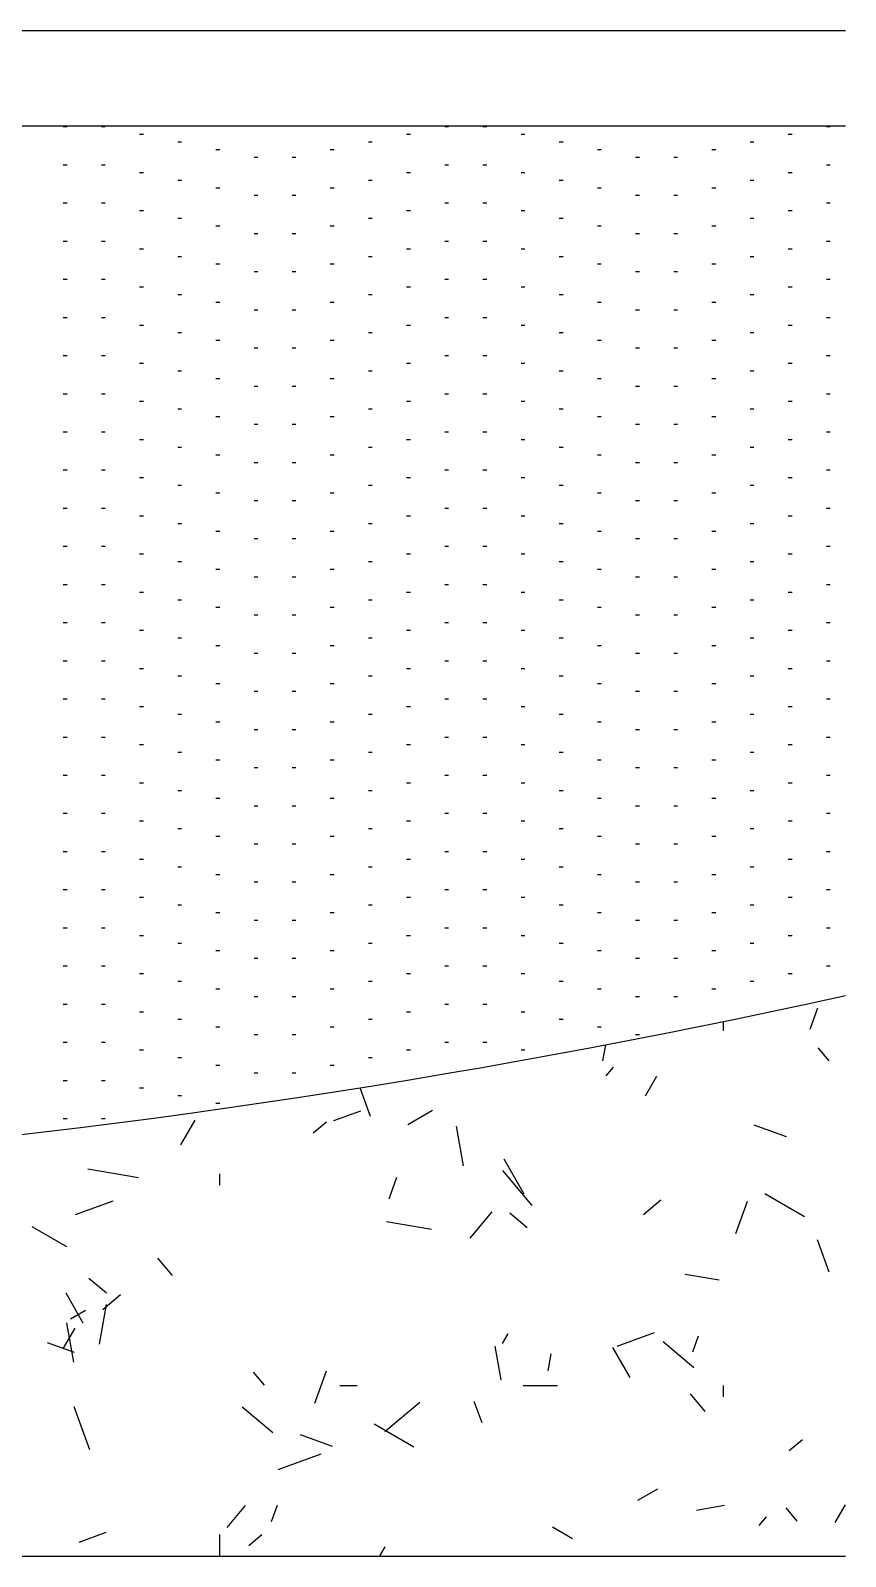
# Model space of a CAD drawing. Header units: inches. Extents: x -12530 to 36157, y 78659 to 110077.
# Drawn here: x 9124.6 to 9168.4, y 92373.4 to 92455.5 of the extents above; entities that cross this region are included whole.
import ezdxf

# ---------------------------------------------------------------- set-up
doc = ezdxf.new("R2010")
doc.units = ezdxf.units.IN
doc.header["$MEASUREMENT"] = 0
doc.layers.add('freecads.com', color=7, linetype='Continuous')

msp = doc.modelspace()

# ---------------------------------------------------------------- linework, layer by layer
at = {"layer": 'freecads.com', "ltscale": 5}
for p, q in [((8877.165, 92455.503), (9168.405, 92455.503)), ((8877.165, 92450.374), (9168.405, 92450.374))]:
    msp.add_line(p, q, dxfattribs=at)
at = {"layer": 'freecads.com', "ltscale": 0.4}
for p, q in [((9126.348, 92450.334), (9126.553, 92450.334)), ((9128.4, 92450.334), (9128.605, 92450.334)), ((9130.451, 92449.924), (9130.657, 92449.924)), ((9144.812, 92449.924), (9145.017, 92449.924)), ((9146.864, 92450.334), (9147.069, 92450.334)), ((9148.915, 92450.334), (9149.12, 92450.334)), ((9150.967, 92449.924), (9151.172, 92449.924)), ((9165.328, 92449.924), (9165.533, 92449.924)), ((9167.379, 92450.334), (9167.584, 92450.334)), ((9132.503, 92449.513), (9132.708, 92449.513)), ((9134.554, 92449.103), (9134.76, 92449.103)), ((9140.709, 92449.103), (9140.914, 92449.103)), ((9142.761, 92449.513), (9142.966, 92449.513)), ((9153.018, 92449.513), (9153.223, 92449.513)), ((9155.07, 92449.103), (9155.275, 92449.103)), ((9161.224, 92449.103), (9161.43, 92449.103)), ((9163.276, 92449.513), (9163.481, 92449.513)), ((9126.348, 92448.282), (9126.553, 92448.282)), ((9128.4, 92448.282), (9128.605, 92448.282)), ((9136.606, 92448.693), (9136.811, 92448.693)), ((9138.658, 92448.693), (9138.863, 92448.693)), ((9146.864, 92448.282), (9147.069, 92448.282)), ((9148.915, 92448.282), (9149.12, 92448.282)), ((9157.121, 92448.693), (9157.327, 92448.693)), ((9159.173, 92448.693), (9159.378, 92448.693)), ((9167.379, 92448.282), (9167.584, 92448.282)), ((9130.451, 92447.872), (9130.657, 92447.872)), ((9132.503, 92447.462), (9132.708, 92447.462)), ((9142.761, 92447.462), (9142.966, 92447.462)), ((9144.812, 92447.872), (9145.017, 92447.872)), ((9150.967, 92447.872), (9151.172, 92447.872)), ((9153.018, 92447.462), (9153.223, 92447.462)), ((9163.276, 92447.462), (9163.481, 92447.462)), ((9165.328, 92447.872), (9165.533, 92447.872)), ((9134.554, 92447.051), (9134.76, 92447.051)), ((9136.606, 92446.641), (9136.811, 92446.641)), ((9138.658, 92446.641), (9138.863, 92446.641)), ((9140.709, 92447.051), (9140.914, 92447.051)), ((9155.07, 92447.051), (9155.275, 92447.051)), ((9157.121, 92446.641), (9157.327, 92446.641)), ((9159.173, 92446.641), (9159.378, 92446.641)), ((9161.224, 92447.051), (9161.43, 92447.051)), ((9126.348, 92446.231), (9126.553, 92446.231)), ((9128.4, 92446.231), (9128.605, 92446.231)), ((9130.451, 92445.82), (9130.657, 92445.82)), ((9144.812, 92445.82), (9145.017, 92445.82)), ((9146.864, 92446.231), (9147.069, 92446.231)), ((9148.915, 92446.231), (9149.12, 92446.231)), ((9150.967, 92445.82), (9151.172, 92445.82)), ((9165.328, 92445.82), (9165.533, 92445.82)), ((9167.379, 92446.231), (9167.584, 92446.231)), ((9132.503, 92445.41), (9132.708, 92445.41)), ((9134.554, 92445), (9134.76, 92445)), ((9140.709, 92445), (9140.914, 92445)), ((9142.761, 92445.41), (9142.966, 92445.41)), ((9153.018, 92445.41), (9153.223, 92445.41)), ((9155.07, 92445), (9155.275, 92445)), ((9161.224, 92445), (9161.43, 92445)), ((9163.276, 92445.41), (9163.481, 92445.41)), ((9126.348, 92444.179), (9126.553, 92444.179)), ((9128.4, 92444.179), (9128.605, 92444.179)), ((9136.606, 92444.59), (9136.811, 92444.59)), ((9138.658, 92444.59), (9138.863, 92444.59)), ((9146.864, 92444.179), (9147.069, 92444.179)), ((9148.915, 92444.179), (9149.12, 92444.179)), ((9157.121, 92444.59), (9157.327, 92444.59)), ((9159.173, 92444.59), (9159.378, 92444.59)), ((9167.379, 92444.179), (9167.584, 92444.179)), ((9130.451, 92443.769), (9130.657, 92443.769)), ((9132.503, 92443.359), (9132.708, 92443.359)), ((9142.761, 92443.359), (9142.966, 92443.359)), ((9144.812, 92443.769), (9145.017, 92443.769)), ((9150.967, 92443.769), (9151.172, 92443.769)), ((9153.018, 92443.359), (9153.223, 92443.359)), ((9163.276, 92443.359), (9163.481, 92443.359)), ((9165.328, 92443.769), (9165.533, 92443.769)), ((9134.554, 92442.948), (9134.76, 92442.948)), ((9136.606, 92442.538), (9136.811, 92442.538)), ((9138.658, 92442.538), (9138.863, 92442.538)), ((9140.709, 92442.948), (9140.914, 92442.948)), ((9155.07, 92442.948), (9155.275, 92442.948)), ((9157.121, 92442.538), (9157.327, 92442.538)), ((9159.173, 92442.538), (9159.378, 92442.538)), ((9161.224, 92442.948), (9161.43, 92442.948)), ((9126.348, 92442.128), (9126.553, 92442.128)), ((9128.4, 92442.128), (9128.605, 92442.128)), ((9130.451, 92441.717), (9130.657, 92441.717)), ((9144.812, 92441.717), (9145.017, 92441.717)), ((9146.864, 92442.128), (9147.069, 92442.128)), ((9148.915, 92442.128), (9149.12, 92442.128)), ((9150.967, 92441.717), (9151.172, 92441.717)), ((9165.328, 92441.717), (9165.533, 92441.717)), ((9167.379, 92442.128), (9167.584, 92442.128)), ((9132.503, 92441.307), (9132.708, 92441.307)), ((9134.554, 92440.897), (9134.76, 92440.897)), ((9140.709, 92440.897), (9140.914, 92440.897)), ((9142.761, 92441.307), (9142.966, 92441.307)), ((9153.018, 92441.307), (9153.223, 92441.307)), ((9155.07, 92440.897), (9155.275, 92440.897)), ((9161.224, 92440.897), (9161.43, 92440.897)), ((9163.276, 92441.307), (9163.481, 92441.307)), ((9126.348, 92440.076), (9126.553, 92440.076)), ((9128.4, 92440.076), (9128.605, 92440.076)), ((9136.606, 92440.486), (9136.811, 92440.486)), ((9138.658, 92440.486), (9138.863, 92440.486)), ((9146.864, 92440.076), (9147.069, 92440.076)), ((9148.915, 92440.076), (9149.12, 92440.076)), ((9157.121, 92440.486), (9157.327, 92440.486)), ((9159.173, 92440.486), (9159.378, 92440.486)), ((9167.379, 92440.076), (9167.584, 92440.076)), ((9130.451, 92439.666), (9130.657, 92439.666)), ((9132.503, 92439.256), (9132.708, 92439.256)), ((9142.761, 92439.256), (9142.966, 92439.256)), ((9144.812, 92439.666), (9145.017, 92439.666)), ((9150.967, 92439.666), (9151.172, 92439.666)), ((9153.018, 92439.256), (9153.223, 92439.256)), ((9163.276, 92439.256), (9163.481, 92439.256)), ((9165.328, 92439.666), (9165.533, 92439.666)), ((9134.554, 92438.845), (9134.76, 92438.845)), ((9136.606, 92438.435), (9136.811, 92438.435)), ((9138.658, 92438.435), (9138.863, 92438.435)), ((9140.709, 92438.845), (9140.914, 92438.845)), ((9155.07, 92438.845), (9155.275, 92438.845)), ((9157.121, 92438.435), (9157.327, 92438.435)), ((9159.173, 92438.435), (9159.378, 92438.435)), ((9161.224, 92438.845), (9161.43, 92438.845)), ((9126.348, 92438.025), (9126.553, 92438.025)), ((9128.4, 92438.025), (9128.605, 92438.025)), ((9130.451, 92437.614), (9130.657, 92437.614)), ((9144.812, 92437.614), (9145.017, 92437.614)), ((9146.864, 92438.025), (9147.069, 92438.025)), ((9148.915, 92438.025), (9149.12, 92438.025)), ((9150.967, 92437.614), (9151.172, 92437.614)), ((9165.328, 92437.614), (9165.533, 92437.614)), ((9167.379, 92438.025), (9167.584, 92438.025)), ((9132.503, 92437.204), (9132.708, 92437.204)), ((9134.554, 92436.794), (9134.76, 92436.794)), ((9140.709, 92436.794), (9140.914, 92436.794)), ((9142.761, 92437.204), (9142.966, 92437.204)), ((9153.018, 92437.204), (9153.223, 92437.204)), ((9155.07, 92436.794), (9155.275, 92436.794)), ((9161.224, 92436.794), (9161.43, 92436.794)), ((9163.276, 92437.204), (9163.481, 92437.204)), ((9126.348, 92435.973), (9126.553, 92435.973)), ((9128.4, 92435.973), (9128.605, 92435.973)), ((9136.606, 92436.383), (9136.811, 92436.383)), ((9138.658, 92436.383), (9138.863, 92436.383)), ((9146.864, 92435.973), (9147.069, 92435.973)), ((9148.915, 92435.973), (9149.12, 92435.973)), ((9157.121, 92436.383), (9157.327, 92436.383)), ((9159.173, 92436.383), (9159.378, 92436.383)), ((9167.379, 92435.973), (9167.584, 92435.973)), ((9130.451, 92435.563), (9130.657, 92435.563)), ((9132.503, 92435.152), (9132.708, 92435.152)), ((9142.761, 92435.152), (9142.966, 92435.152)), ((9144.812, 92435.563), (9145.017, 92435.563)), ((9150.967, 92435.563), (9151.172, 92435.563)), ((9153.018, 92435.152), (9153.223, 92435.152)), ((9163.276, 92435.152), (9163.481, 92435.152)), ((9165.328, 92435.563), (9165.533, 92435.563)), ((9134.554, 92434.742), (9134.76, 92434.742)), ((9136.606, 92434.332), (9136.811, 92434.332)), ((9138.658, 92434.332), (9138.863, 92434.332)), ((9140.709, 92434.742), (9140.914, 92434.742)), ((9155.07, 92434.742), (9155.275, 92434.742)), ((9157.121, 92434.332), (9157.327, 92434.332)), ((9159.173, 92434.332), (9159.378, 92434.332)), ((9161.224, 92434.742), (9161.43, 92434.742)), ((9126.348, 92433.922), (9126.553, 92433.922)), ((9128.4, 92433.922), (9128.605, 92433.922)), ((9130.451, 92433.511), (9130.657, 92433.511)), ((9144.812, 92433.511), (9145.017, 92433.511)), ((9146.864, 92433.922), (9147.069, 92433.922)), ((9148.915, 92433.922), (9149.12, 92433.922)), ((9150.967, 92433.511), (9151.172, 92433.511)), ((9165.328, 92433.511), (9165.533, 92433.511)), ((9167.379, 92433.922), (9167.584, 92433.922)), ((9132.503, 92433.101), (9132.708, 92433.101)), ((9134.554, 92432.691), (9134.76, 92432.691)), ((9140.709, 92432.691), (9140.914, 92432.691)), ((9142.761, 92433.101), (9142.966, 92433.101)), ((9153.018, 92433.101), (9153.223, 92433.101)), ((9155.07, 92432.691), (9155.275, 92432.691)), ((9161.224, 92432.691), (9161.43, 92432.691)), ((9163.276, 92433.101), (9163.481, 92433.101)), ((9126.348, 92431.87), (9126.553, 92431.87)), ((9128.4, 92431.87), (9128.605, 92431.87)), ((9136.606, 92432.28), (9136.811, 92432.28)), ((9138.658, 92432.28), (9138.863, 92432.28)), ((9146.864, 92431.87), (9147.069, 92431.87)), ((9148.915, 92431.87), (9149.12, 92431.87)), ((9157.121, 92432.28), (9157.327, 92432.28)), ((9159.173, 92432.28), (9159.378, 92432.28)), ((9167.379, 92431.87), (9167.584, 92431.87)), ((9130.451, 92431.46), (9130.657, 92431.46)), ((9132.503, 92431.049), (9132.708, 92431.049)), ((9142.761, 92431.049), (9142.966, 92431.049)), ((9144.812, 92431.46), (9145.017, 92431.46)), ((9150.967, 92431.46), (9151.172, 92431.46)), ((9153.018, 92431.049), (9153.223, 92431.049)), ((9163.276, 92431.049), (9163.481, 92431.049)), ((9165.328, 92431.46), (9165.533, 92431.46)), ((9134.554, 92430.639), (9134.76, 92430.639)), ((9136.606, 92430.229), (9136.811, 92430.229)), ((9138.658, 92430.229), (9138.863, 92430.229)), ((9140.709, 92430.639), (9140.914, 92430.639)), ((9155.07, 92430.639), (9155.275, 92430.639)), ((9157.121, 92430.229), (9157.327, 92430.229)), ((9159.173, 92430.229), (9159.378, 92430.229)), ((9161.224, 92430.639), (9161.43, 92430.639)), ((9126.348, 92429.818), (9126.553, 92429.818)), ((9128.4, 92429.818), (9128.605, 92429.818)), ((9130.451, 92429.408), (9130.657, 92429.408)), ((9144.812, 92429.408), (9145.017, 92429.408)), ((9146.864, 92429.818), (9147.069, 92429.818)), ((9148.915, 92429.818), (9149.12, 92429.818)), ((9150.967, 92429.408), (9151.172, 92429.408)), ((9165.328, 92429.408), (9165.533, 92429.408)), ((9167.379, 92429.818), (9167.584, 92429.818)), ((9132.503, 92428.998), (9132.708, 92428.998)), ((9134.554, 92428.588), (9134.76, 92428.588)), ((9140.709, 92428.588), (9140.914, 92428.588)), ((9142.761, 92428.998), (9142.966, 92428.998)), ((9153.018, 92428.998), (9153.223, 92428.998)), ((9155.07, 92428.588), (9155.275, 92428.588)), ((9161.224, 92428.588), (9161.43, 92428.588)), ((9163.276, 92428.998), (9163.481, 92428.998)), ((9126.348, 92427.767), (9126.553, 92427.767)), ((9128.4, 92427.767), (9128.605, 92427.767)), ((9136.606, 92428.177), (9136.811, 92428.177)), ((9138.658, 92428.177), (9138.863, 92428.177)), ((9146.864, 92427.767), (9147.069, 92427.767)), ((9148.915, 92427.767), (9149.12, 92427.767)), ((9157.121, 92428.177), (9157.327, 92428.177)), ((9159.173, 92428.177), (9159.378, 92428.177)), ((9167.379, 92427.767), (9167.584, 92427.767)), ((9130.451, 92427.357), (9130.657, 92427.357)), ((9132.503, 92426.946), (9132.708, 92426.946)), ((9142.761, 92426.946), (9142.966, 92426.946)), ((9144.812, 92427.357), (9145.017, 92427.357)), ((9150.967, 92427.357), (9151.172, 92427.357)), ((9153.018, 92426.946), (9153.223, 92426.946)), ((9163.276, 92426.946), (9163.481, 92426.946)), ((9165.328, 92427.357), (9165.533, 92427.357)), ((9134.554, 92426.536), (9134.76, 92426.536)), ((9136.606, 92426.126), (9136.811, 92426.126)), ((9138.658, 92426.126), (9138.863, 92426.126)), ((9140.709, 92426.536), (9140.914, 92426.536)), ((9155.07, 92426.536), (9155.275, 92426.536)), ((9157.121, 92426.126), (9157.327, 92426.126)), ((9159.173, 92426.126), (9159.378, 92426.126)), ((9161.224, 92426.536), (9161.43, 92426.536)), ((9126.348, 92425.715), (9126.553, 92425.715)), ((9128.4, 92425.715), (9128.605, 92425.715)), ((9130.451, 92425.305), (9130.657, 92425.305)), ((9144.812, 92425.305), (9145.017, 92425.305)), ((9146.864, 92425.715), (9147.069, 92425.715)), ((9148.915, 92425.715), (9149.12, 92425.715)), ((9150.967, 92425.305), (9151.172, 92425.305)), ((9165.328, 92425.305), (9165.533, 92425.305)), ((9167.379, 92425.715), (9167.584, 92425.715)), ((9132.503, 92424.895), (9132.708, 92424.895)), ((9134.554, 92424.484), (9134.76, 92424.484)), ((9140.709, 92424.484), (9140.914, 92424.484)), ((9142.761, 92424.895), (9142.966, 92424.895)), ((9153.018, 92424.895), (9153.223, 92424.895)), ((9155.07, 92424.484), (9155.275, 92424.484)), ((9161.224, 92424.484), (9161.43, 92424.484)), ((9163.276, 92424.895), (9163.481, 92424.895)), ((9126.348, 92423.664), (9126.553, 92423.664)), ((9128.4, 92423.664), (9128.605, 92423.664)), ((9136.606, 92424.074), (9136.811, 92424.074)), ((9138.658, 92424.074), (9138.863, 92424.074)), ((9146.864, 92423.664), (9147.069, 92423.664)), ((9148.915, 92423.664), (9149.12, 92423.664)), ((9157.121, 92424.074), (9157.327, 92424.074)), ((9159.173, 92424.074), (9159.378, 92424.074)), ((9167.379, 92423.664), (9167.584, 92423.664)), ((9130.451, 92423.254), (9130.657, 92423.254)), ((9132.503, 92422.843), (9132.708, 92422.843)), ((9142.761, 92422.843), (9142.966, 92422.843)), ((9144.812, 92423.254), (9145.017, 92423.254)), ((9150.967, 92423.254), (9151.172, 92423.254)), ((9153.018, 92422.843), (9153.223, 92422.843)), ((9163.276, 92422.843), (9163.481, 92422.843)), ((9165.328, 92423.254), (9165.533, 92423.254)), ((9134.554, 92422.433), (9134.76, 92422.433)), ((9136.606, 92422.023), (9136.811, 92422.023)), ((9138.658, 92422.023), (9138.863, 92422.023)), ((9140.709, 92422.433), (9140.914, 92422.433)), ((9155.07, 92422.433), (9155.275, 92422.433)), ((9157.121, 92422.023), (9157.327, 92422.023)), ((9159.173, 92422.023), (9159.378, 92422.023)), ((9161.224, 92422.433), (9161.43, 92422.433)), ((9126.348, 92421.612), (9126.553, 92421.612)), ((9128.4, 92421.612), (9128.605, 92421.612)), ((9130.451, 92421.202), (9130.657, 92421.202)), ((9144.812, 92421.202), (9145.017, 92421.202)), ((9146.864, 92421.612), (9147.069, 92421.612)), ((9148.915, 92421.612), (9149.12, 92421.612)), ((9150.967, 92421.202), (9151.172, 92421.202)), ((9165.328, 92421.202), (9165.533, 92421.202)), ((9167.379, 92421.612), (9167.584, 92421.612)), ((9132.503, 92420.792), (9132.708, 92420.792)), ((9134.554, 92420.381), (9134.76, 92420.381)), ((9140.709, 92420.381), (9140.914, 92420.381)), ((9142.761, 92420.792), (9142.966, 92420.792)), ((9153.018, 92420.792), (9153.223, 92420.792)), ((9155.07, 92420.381), (9155.275, 92420.381)), ((9161.224, 92420.381), (9161.43, 92420.381)), ((9163.276, 92420.792), (9163.481, 92420.792)), ((9126.348, 92419.561), (9126.553, 92419.561)), ((9128.4, 92419.561), (9128.605, 92419.561)), ((9136.606, 92419.971), (9136.811, 92419.971)), ((9138.658, 92419.971), (9138.863, 92419.971)), ((9146.864, 92419.561), (9147.069, 92419.561)), ((9148.915, 92419.561), (9149.12, 92419.561)), ((9157.121, 92419.971), (9157.327, 92419.971)), ((9159.173, 92419.971), (9159.378, 92419.971)), ((9167.379, 92419.561), (9167.584, 92419.561)), ((9130.451, 92419.15), (9130.657, 92419.15)), ((9132.503, 92418.74), (9132.708, 92418.74)), ((9142.761, 92418.74), (9142.966, 92418.74)), ((9144.812, 92419.15), (9145.017, 92419.15)), ((9150.967, 92419.15), (9151.172, 92419.15)), ((9153.018, 92418.74), (9153.223, 92418.74)), ((9163.276, 92418.74), (9163.481, 92418.74)), ((9165.328, 92419.15), (9165.533, 92419.15)), ((9134.554, 92418.33), (9134.76, 92418.33)), ((9136.606, 92417.92), (9136.811, 92417.92)), ((9138.658, 92417.92), (9138.863, 92417.92)), ((9140.709, 92418.33), (9140.914, 92418.33)), ((9155.07, 92418.33), (9155.275, 92418.33)), ((9157.121, 92417.92), (9157.327, 92417.92)), ((9159.173, 92417.92), (9159.378, 92417.92)), ((9161.224, 92418.33), (9161.43, 92418.33)), ((9126.348, 92417.509), (9126.553, 92417.509)), ((9128.4, 92417.509), (9128.605, 92417.509)), ((9130.451, 92417.099), (9130.657, 92417.099)), ((9144.812, 92417.099), (9145.017, 92417.099)), ((9146.864, 92417.509), (9147.069, 92417.509)), ((9148.915, 92417.509), (9149.12, 92417.509)), ((9150.967, 92417.099), (9151.172, 92417.099)), ((9165.328, 92417.099), (9165.533, 92417.099)), ((9167.379, 92417.509), (9167.584, 92417.509)), ((9132.503, 92416.689), (9132.708, 92416.689)), ((9134.554, 92416.278), (9134.76, 92416.278)), ((9140.709, 92416.278), (9140.914, 92416.278)), ((9142.761, 92416.689), (9142.966, 92416.689)), ((9153.018, 92416.689), (9153.223, 92416.689)), ((9155.07, 92416.278), (9155.275, 92416.278)), ((9161.224, 92416.278), (9161.43, 92416.278)), ((9163.276, 92416.689), (9163.481, 92416.689)), ((9126.348, 92415.458), (9126.553, 92415.458)), ((9128.4, 92415.458), (9128.605, 92415.458)), ((9136.606, 92415.868), (9136.811, 92415.868)), ((9138.658, 92415.868), (9138.863, 92415.868)), ((9146.864, 92415.458), (9147.069, 92415.458)), ((9148.915, 92415.458), (9149.12, 92415.458)), ((9157.121, 92415.868), (9157.327, 92415.868)), ((9159.173, 92415.868), (9159.378, 92415.868)), ((9167.379, 92415.458), (9167.584, 92415.458)), ((9130.451, 92415.047), (9130.657, 92415.047)), ((9132.503, 92414.637), (9132.708, 92414.637)), ((9142.761, 92414.637), (9142.966, 92414.637)), ((9144.812, 92415.047), (9145.017, 92415.047)), ((9150.967, 92415.047), (9151.172, 92415.047)), ((9153.018, 92414.637), (9153.223, 92414.637)), ((9163.276, 92414.637), (9163.481, 92414.637)), ((9165.328, 92415.047), (9165.533, 92415.047)), ((9134.554, 92414.227), (9134.76, 92414.227)), ((9136.606, 92413.816), (9136.811, 92413.816)), ((9138.658, 92413.816), (9138.863, 92413.816)), ((9140.709, 92414.227), (9140.914, 92414.227)), ((9155.07, 92414.227), (9155.275, 92414.227)), ((9157.121, 92413.816), (9157.327, 92413.816)), ((9159.173, 92413.816), (9159.378, 92413.816)), ((9161.224, 92414.227), (9161.43, 92414.227)), ((9126.348, 92413.406), (9126.553, 92413.406)), ((9128.4, 92413.406), (9128.605, 92413.406)), ((9130.451, 92412.996), (9130.657, 92412.996)), ((9144.812, 92412.996), (9145.017, 92412.996)), ((9146.864, 92413.406), (9147.069, 92413.406)), ((9148.915, 92413.406), (9149.12, 92413.406)), ((9150.967, 92412.996), (9151.172, 92412.996)), ((9165.328, 92412.996), (9165.533, 92412.996)), ((9167.379, 92413.406), (9167.584, 92413.406)), ((9132.503, 92412.586), (9132.708, 92412.586)), ((9134.554, 92412.175), (9134.76, 92412.175)), ((9140.709, 92412.175), (9140.914, 92412.175)), ((9142.761, 92412.586), (9142.966, 92412.586)), ((9153.018, 92412.586), (9153.223, 92412.586)), ((9155.07, 92412.175), (9155.275, 92412.175)), ((9161.224, 92412.175), (9161.43, 92412.175)), ((9163.276, 92412.586), (9163.481, 92412.586)), ((9126.348, 92411.355), (9126.553, 92411.355)), ((9128.4, 92411.355), (9128.605, 92411.355)), ((9136.606, 92411.765), (9136.811, 92411.765)), ((9138.658, 92411.765), (9138.863, 92411.765)), ((9146.864, 92411.355), (9147.069, 92411.355)), ((9148.915, 92411.355), (9149.12, 92411.355)), ((9157.121, 92411.765), (9157.327, 92411.765)), ((9159.173, 92411.765), (9159.378, 92411.765)), ((9167.379, 92411.355), (9167.584, 92411.355)), ((9130.451, 92410.944), (9130.657, 92410.944)), ((9132.503, 92410.534), (9132.708, 92410.534)), ((9142.761, 92410.534), (9142.966, 92410.534)), ((9144.812, 92410.944), (9145.017, 92410.944)), ((9150.967, 92410.944), (9151.172, 92410.944)), ((9153.018, 92410.534), (9153.223, 92410.534)), ((9163.276, 92410.534), (9163.481, 92410.534)), ((9165.328, 92410.944), (9165.533, 92410.944)), ((9134.554, 92410.124), (9134.76, 92410.124)), ((9136.606, 92409.713), (9136.811, 92409.713)), ((9138.658, 92409.713), (9138.863, 92409.713)), ((9140.709, 92410.124), (9140.914, 92410.124)), ((9155.07, 92410.124), (9155.275, 92410.124)), ((9157.121, 92409.713), (9157.327, 92409.713)), ((9159.173, 92409.713), (9159.378, 92409.713)), ((9161.224, 92410.124), (9161.43, 92410.124)), ((9126.348, 92409.303), (9126.553, 92409.303)), ((9128.4, 92409.303), (9128.605, 92409.303)), ((9130.451, 92408.893), (9130.657, 92408.893)), ((9144.812, 92408.893), (9145.017, 92408.893)), ((9146.864, 92409.303), (9147.069, 92409.303)), ((9148.915, 92409.303), (9149.12, 92409.303)), ((9150.967, 92408.893), (9151.172, 92408.893)), ((9165.328, 92408.893), (9165.533, 92408.893)), ((9167.379, 92409.303), (9167.584, 92409.303)), ((9132.503, 92408.482), (9132.708, 92408.482)), ((9134.554, 92408.072), (9134.76, 92408.072)), ((9140.709, 92408.072), (9140.914, 92408.072)), ((9142.761, 92408.482), (9142.966, 92408.482)), ((9153.018, 92408.482), (9153.223, 92408.482)), ((9155.07, 92408.072), (9155.275, 92408.072)), ((9161.224, 92408.072), (9161.43, 92408.072)), ((9163.276, 92408.482), (9163.481, 92408.482)), ((9126.348, 92407.252), (9126.553, 92407.252)), ((9128.4, 92407.252), (9128.605, 92407.252)), ((9136.606, 92407.662), (9136.811, 92407.662)), ((9138.658, 92407.662), (9138.863, 92407.662)), ((9146.864, 92407.252), (9147.069, 92407.252)), ((9148.915, 92407.252), (9149.12, 92407.252)), ((9157.121, 92407.662), (9157.327, 92407.662)), ((9159.173, 92407.662), (9159.378, 92407.662)), ((9167.379, 92407.252), (9167.584, 92407.252)), ((9130.451, 92406.841), (9130.657, 92406.841)), ((9132.503, 92406.431), (9132.708, 92406.431)), ((9142.761, 92406.431), (9142.966, 92406.431)), ((9144.812, 92406.841), (9145.017, 92406.841)), ((9150.967, 92406.841), (9151.172, 92406.841)), ((9153.018, 92406.431), (9153.223, 92406.431)), ((9163.276, 92406.431), (9163.481, 92406.431)), ((9165.328, 92406.841), (9165.533, 92406.841)), ((9134.554, 92406.021), (9134.76, 92406.021)), ((9136.606, 92405.61), (9136.811, 92405.61)), ((9138.658, 92405.61), (9138.863, 92405.61)), ((9140.709, 92406.021), (9140.914, 92406.021)), ((9155.07, 92406.021), (9155.275, 92406.021)), ((9157.121, 92405.61), (9157.327, 92405.61)), ((9159.173, 92405.61), (9159.378, 92405.61)), ((9161.224, 92406.021), (9161.43, 92406.021)), ((9126.348, 92405.2), (9126.553, 92405.2)), ((9128.4, 92405.2), (9128.605, 92405.2)), ((9130.451, 92404.79), (9130.657, 92404.79)), ((9144.812, 92404.79), (9145.017, 92404.79)), ((9146.864, 92405.2), (9147.069, 92405.2)), ((9148.915, 92405.2), (9149.12, 92405.2)), ((9150.967, 92404.79), (9151.172, 92404.79)), ((9165.328, 92404.79), (9165.533, 92404.79)), ((9167.379, 92405.2), (9167.584, 92405.2)), ((9132.503, 92404.379), (9132.708, 92404.379)), ((9134.554, 92403.969), (9134.76, 92403.969)), ((9140.709, 92403.969), (9140.914, 92403.969)), ((9142.761, 92404.379), (9142.966, 92404.379)), ((9153.018, 92404.379), (9153.223, 92404.379)), ((9155.07, 92403.969), (9155.275, 92403.969)), ((9161.224, 92403.969), (9161.43, 92403.969)), ((9163.276, 92404.379), (9163.481, 92404.379)), ((9126.348, 92403.148), (9126.553, 92403.148)), ((9128.4, 92403.148), (9128.605, 92403.148)), ((9136.606, 92403.559), (9136.811, 92403.559)), ((9138.658, 92403.559), (9138.863, 92403.559)), ((9146.864, 92403.148), (9147.069, 92403.148)), ((9148.915, 92403.148), (9149.12, 92403.148)), ((9157.121, 92403.559), (9157.327, 92403.559)), ((9159.173, 92403.559), (9159.378, 92403.559)), ((9166.506, 92401.795), (9166.927, 92402.951)), ((9130.451, 92402.738), (9130.657, 92402.738)), ((9132.503, 92402.328), (9132.708, 92402.328)), ((9142.761, 92402.328), (9142.966, 92402.328)), ((9144.812, 92402.738), (9145.017, 92402.738)), ((9150.967, 92402.738), (9151.172, 92402.738)), ((9153.018, 92402.328), (9153.223, 92402.328)), ((9161.84, 92401.712), (9161.84, 92402.205)), ((9134.554, 92401.918), (9134.76, 92401.918)), ((9136.606, 92401.507), (9136.811, 92401.507)), ((9138.658, 92401.507), (9138.863, 92401.507)), ((9140.709, 92401.918), (9140.914, 92401.918)), ((9155.07, 92401.918), (9155.275, 92401.918)), ((9157.121, 92401.507), (9157.327, 92401.507)), ((9126.348, 92401.097), (9126.553, 92401.097)), ((9128.4, 92401.097), (9128.605, 92401.097)), ((9130.451, 92400.687), (9130.657, 92400.687)), ((9144.812, 92400.687), (9145.017, 92400.687)), ((9146.864, 92401.097), (9147.069, 92401.097)), ((9148.915, 92401.097), (9149.12, 92401.097)), ((9150.967, 92400.687), (9151.172, 92400.687)), ((9155.364, 92400.09), (9155.517, 92400.957)), ((9167.53, 92400.094), (9166.937, 92400.802)), ((9132.503, 92400.276), (9132.708, 92400.276)), ((9134.554, 92399.866), (9134.76, 92399.866)), ((9140.709, 92399.866), (9140.914, 92399.866)), ((9142.761, 92400.276), (9142.966, 92400.276)), ((9155.539, 92399.287), (9155.934, 92399.758)), ((9126.348, 92399.045), (9126.553, 92399.045)), ((9128.4, 92399.045), (9128.605, 92399.045)), ((9136.606, 92399.456), (9136.811, 92399.456)), ((9138.658, 92399.456), (9138.863, 92399.456)), ((9157.653, 92398.213), (9158.269, 92399.279)), ((9130.451, 92398.635), (9130.657, 92398.635)), ((9132.503, 92398.225), (9132.708, 92398.225)), ((9142.869, 92397.107), (9142.308, 92398.649)), ((9134.554, 92397.814), (9134.76, 92397.814)), ((9140.896, 92396.887), (9142.342, 92397.413)), ((9144.869, 92396.68), (9146.202, 92397.45)), ((9126.348, 92396.994), (9126.553, 92396.994)), ((9128.4, 92396.994), (9128.605, 92396.994)), ((9132.679, 92395.576), (9133.448, 92396.909)), ((9139.794, 92396.224), (9140.501, 92396.817)), ((9147.869, 92394.456), (9147.495, 92396.577)), ((9165.236, 92396.012), (9163.501, 92396.643)), ((9151.133, 92392.933), (9150.056, 92394.799)), ((9130.395, 92393.796), (9127.667, 92394.277)), ((9134.76, 92393.404), (9134.76, 92394.019)), ((9151.56, 92392.318), (9149.977, 92394.204)), ((9143.867, 92392.678), (9144.288, 92393.835)), ((9127.016, 92391.835), (9129.04, 92392.572)), ((9157.539, 92391.832), (9158.482, 92392.623)), ((9162.506, 92390.806), (9163.138, 92392.541)), ((9166.21, 92391.707), (9164.078, 92392.938)), ((9146.154, 92391.018), (9143.729, 92391.445)), ((9148.22, 92390.564), (9149.407, 92391.979)), ((9151.294, 92391.11), (9150.351, 92391.901)), ((9126.544, 92390.089), (9124.679, 92391.166)), ((9167.533, 92388.727), (9166.901, 92390.462)), ((9132.227, 92388.548), (9131.436, 92389.491)), ((9128.666, 92387.601), (9127.723, 92388.392)), ((9161.61, 92388.292), (9159.791, 92388.613)), ((9127.422, 92385.995), (9126.499, 92387.594)), ((9128.479, 92386.729), (9129.422, 92387.521)), ((9126.747, 92386.217), (9127.546, 92386.679)), ((9128.306, 92384.862), (9128.68, 92386.984)), ((9126.37, 92384.65), (9126.986, 92385.716)), ((9126.921, 92383.888), (9126.547, 92386.009)), ((9126.952, 92384.402), (9125.507, 92384.929)), ((9149.96, 92384.888), (9150.268, 92385.421)), ((9156.122, 92384.745), (9158.146, 92385.482)), ((9160.252, 92383.593), (9158.602, 92384.978)), ((9160.191, 92384.444), (9160.507, 92385.312)), ((9149.899, 92382.94), (9149.579, 92384.758)), ((9152.425, 92383.422), (9152.585, 92384.331)), ((9156.826, 92383.072), (9155.902, 92384.671)), ((9137.172, 92382.655), (9136.579, 92383.362)), ((9139.867, 92381.69), (9140.499, 92383.425)), ((9141.222, 92382.633), (9142.145, 92382.633)), ((9151.069, 92382.633), (9152.916, 92382.633)), ((9161.84, 92382.018), (9161.84, 92382.633)), ((9143.631, 92380.161), (9145.517, 92381.744)), ((9148.868, 92380.624), (9148.447, 92381.781)), ((9160.857, 92381.238), (9160.066, 92382.181)), ((9127.783, 92379.172), (9126.941, 92381.485)), ((9137.624, 92380.084), (9135.974, 92381.469)), ((9140.833, 92379.35), (9139.098, 92379.982)), ((9145.199, 92379.319), (9143.067, 92380.55)), ((9165.384, 92379.132), (9166.091, 92379.725)), ((9137.904, 92378.114), (9140.218, 92378.956)), ((9157.25, 92376.467), (9158.316, 92377.083)), ((9135.165, 92375.006), (9136.154, 92376.184)), ((9137.552, 92375.328), (9137.867, 92376.195)), ((9160.395, 92375.926), (9161.91, 92376.194)), ((9165.802, 92375.345), (9165.208, 92376.052)), ((9167.857, 92375.266), (9168.405, 92376.216)), ((9153.727, 92374.395), (9152.661, 92375.011)), ((9163.77, 92375.106), (9164.166, 92375.577)), ((9127.205, 92374.22), (9128.651, 92374.746)), ((9134.76, 92373.441), (9134.76, 92374.632)), ((9136.323, 92374.029), (9137.03, 92374.623)), ((9143.351, 92373.441), (9143.652, 92373.962))]:
    msp.add_line(p, q, dxfattribs=at)
at = {"layer": 'freecads.com'}
msp.add_line((9168.405, 92373.441), (8514.66, 92373.441), dxfattribs=at)
msp.add_arc((9071.269, 92844.281), 451.259, 250.24038, 282.43055, dxfattribs=at)

doc.saveas('drawing.dxf')
